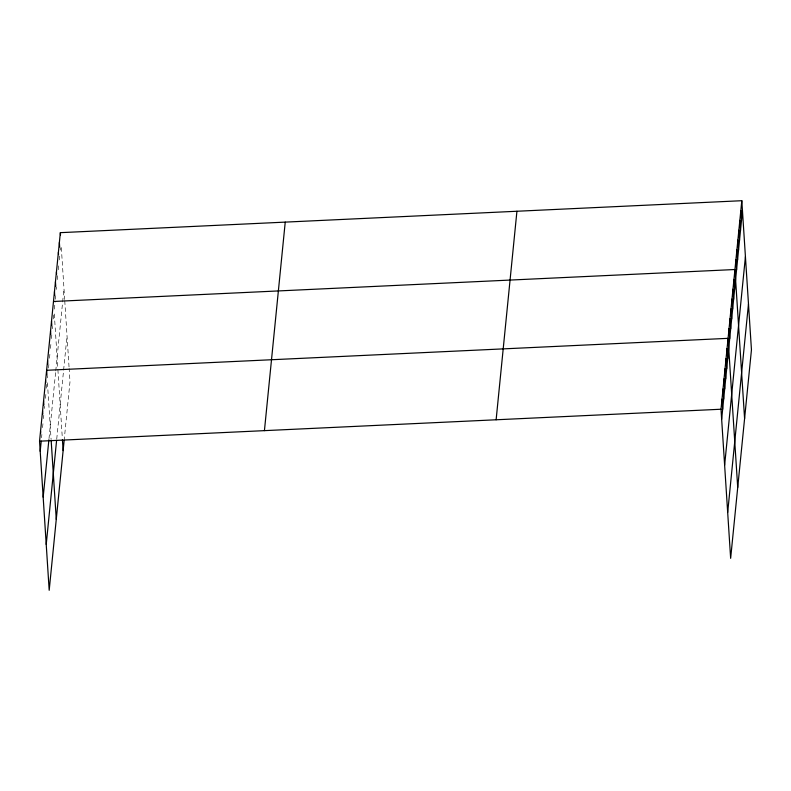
<?xml version="1.0" encoding="UTF-8"?>
<svg xmlns="http://www.w3.org/2000/svg" width="791" height="791" viewBox="0 0 791 791"><rect width="100%" height="100%" fill="white"/><g stroke="black" fill="none" stroke-linecap="round" stroke-linejoin="round"><path stroke-width="0.59" stroke-dasharray="3.96 2.97" d="M41.547 437.759L41.883 434.378M42.556 427.634L43.119 421.999M43.456 418.627L43.792 415.255M44.464 408.502L44.692 406.248M45.483 398.367L46.036 392.741M46.491 388.243L46.936 383.744M47.519 377.91L47.767 375.448M48.498 368.072L48.874 364.394M49.487 358.244L49.971 353.33M50.466 348.416L50.95 343.502M51.445 338.588L51.81 334.9M52.424 328.749L52.671 326.297M53.402 318.921L53.897 314.007M54.391 309.093L55.123 301.717M55.37 299.265L55.736 295.577M56.349 289.437L56.596 286.975M57.328 279.599L57.822 274.685M58.307 269.771L58.92 263.63M59.295 259.942L59.78 255.028M60.274 250.114L60.521 247.652M49.002 438.619L55.637 372.175M55.756 370.949L63.972 288.616M56.734 439.104L67.027 335.888M64.111 440.745L69.994 381.766L69.143 368.487M61.322 247.563L64.684 299.522M64.753 300.738L69.064 367.281M54.302 313.968L57.812 368.339M57.891 369.555L62.351 438.501M47.43 382.775L51.108 439.578"/><path stroke-width="1.19" d="M64.111 440.745L49.19 590.294L39.55 441.19L60.353 232.663L741.81 200.706L751.45 349.81L730.647 558.337L721.006 409.234L741.81 200.706M40.203 451.265L41.211 441.131M43.169 497.144L48.894 439.747M46.224 544.416L56.606 440.34M264.431 430.64L285.235 222.123M496.125 419.784L516.928 211.256M721.649 419.309L742.462 210.782M724.625 465.187L745.429 256.66M727.68 512.459L748.484 303.932M53.491 301.48L734.938 269.523L744.588 418.627M39.55 441.19L721.006 409.234M740.831 210.544L741.483 220.61M739.842 220.373L740.495 230.448M738.863 230.201L739.516 240.276M737.884 240.029L738.537 250.104M736.905 249.857L737.558 259.932M735.927 259.695L736.579 269.771M733.959 279.352L734.612 289.427M732.98 289.18L733.633 299.255M732.001 299.018L732.654 309.083M731.022 308.846L731.675 318.921M730.034 318.674L730.686 328.749M729.055 328.502L729.707 338.578M737.716 487.434L728.076 338.34L46.62 370.287L46.916 374.766M727.067 348.465L727.72 358.541M726.059 358.59L726.711 368.665M725.04 368.725L725.693 378.79M724.032 378.849L724.685 388.925M723.023 388.974L723.676 399.05M722.015 399.109L722.667 409.184M60.353 232.663L60.502 234.907M59.374 242.491L59.661 246.97M58.396 252.329L58.534 254.564M56.428 271.985L56.576 274.22M55.449 281.814L55.746 286.293M54.47 291.652L54.688 295.003M62.43 439.717L63.132 450.583M51.524 321.136L51.82 325.615M50.545 330.964L50.762 334.326M47.608 360.459L47.826 363.82M51.188 440.785L56.27 519.39M45.611 380.422L45.759 382.656M43.594 400.671L43.881 405.15M42.585 410.806L42.803 414.158M40.559 431.065L40.707 433.3"/></g></svg>
